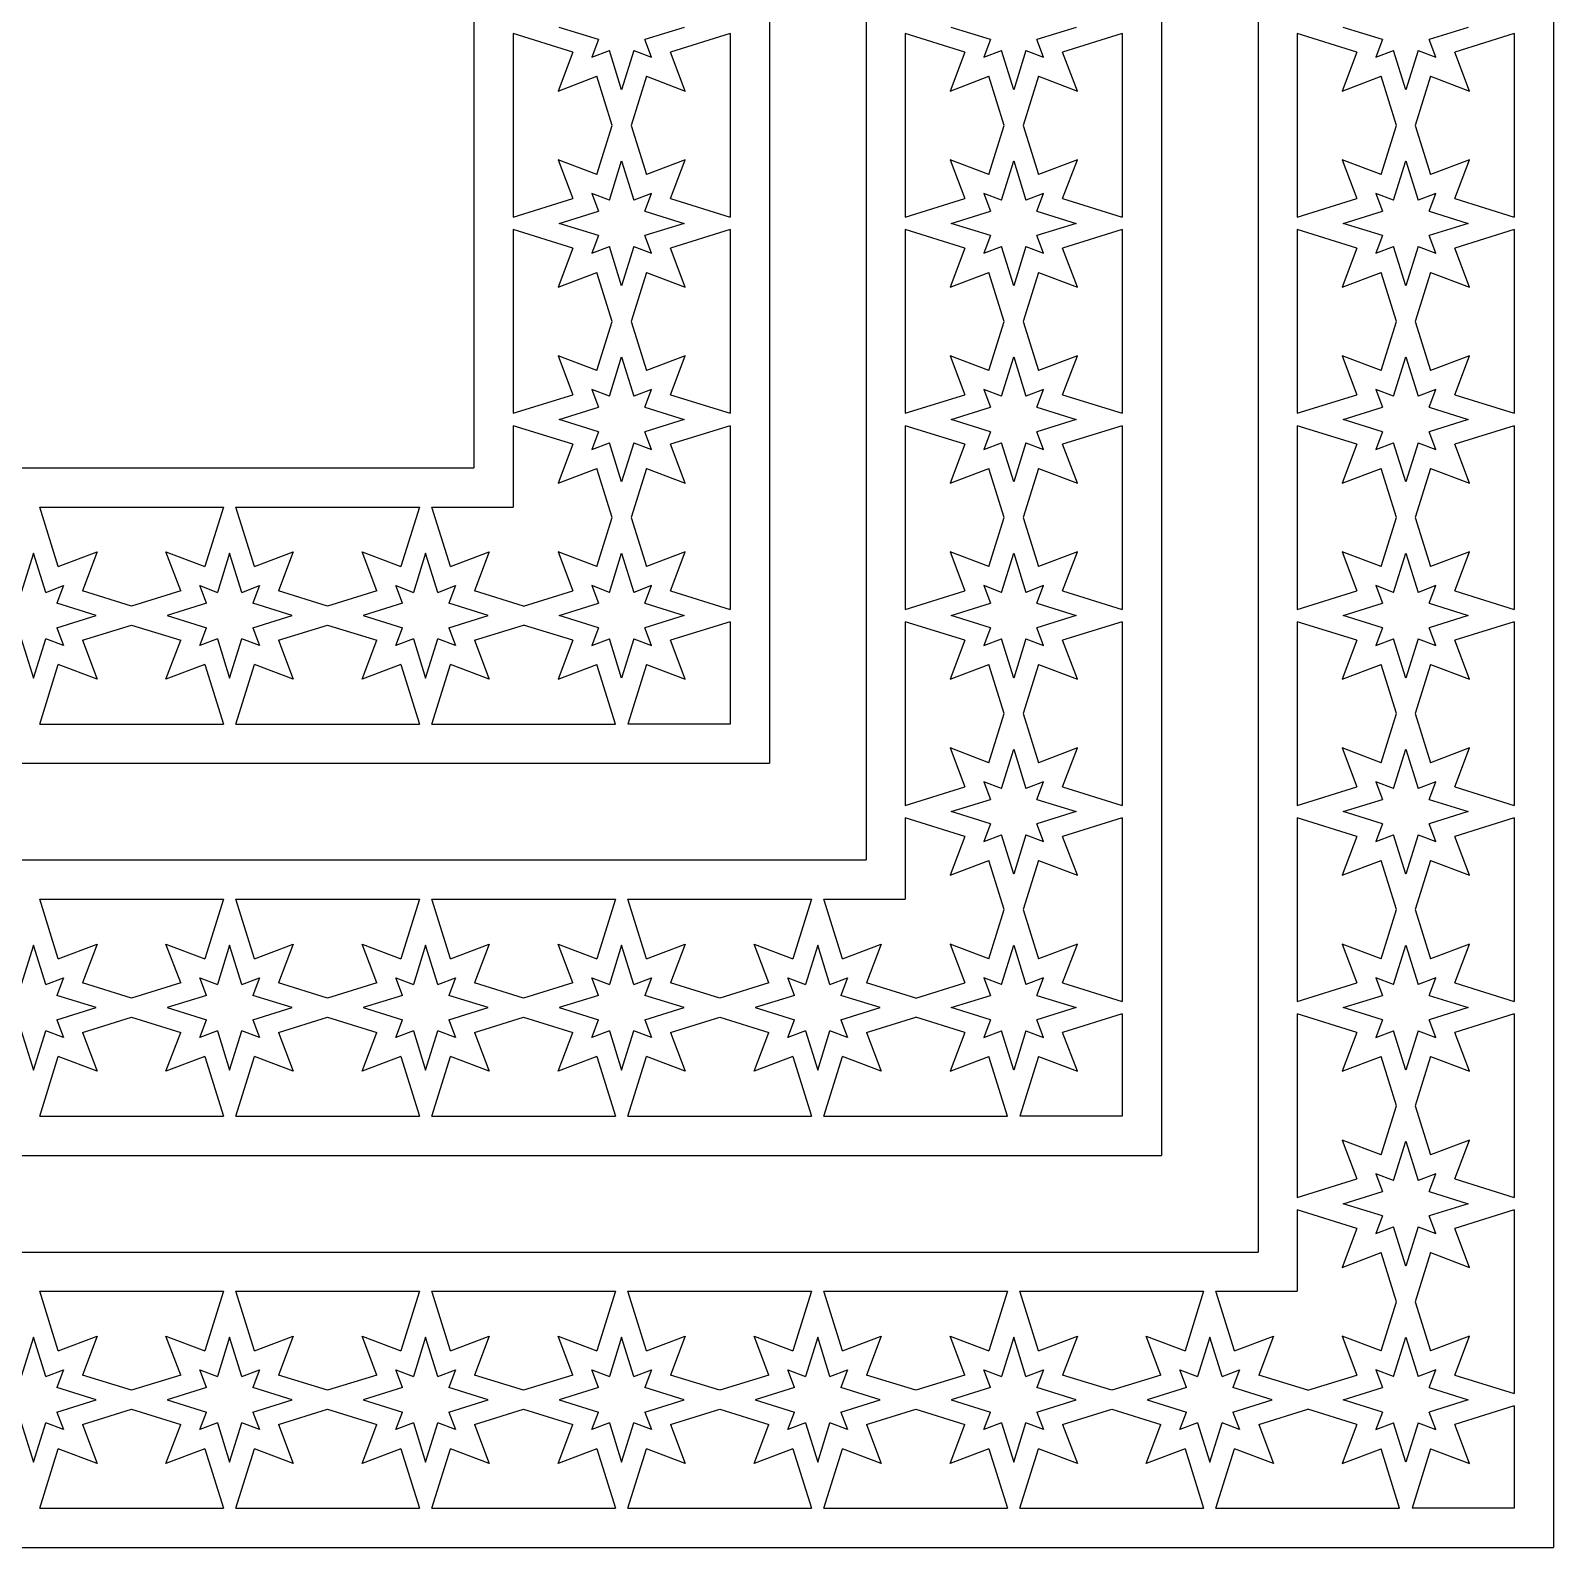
# Model space of a CAD drawing. Extents: x -8 to 147, y 554 to 709.
# Drawn here: x 69.7 to 147.4, y 554 to 631.3 of the extents above; entities that cross this region are included whole.
import ezdxf

# ---------------------------------------------------------------- set-up
doc = ezdxf.new("R2010")
doc.units = 0
doc.layers.get('0').update_dxf_attribs({"linetype": 'CONTINUOUS'})

msp = doc.modelspace()

# ---------------------------------------------------------------- linework, layer by layer
for p, q in [((147.403352, 709.025433), (147.403357, 553.953285)), ((132.331205, 693.953285), (132.331209, 569.025432)), ((127.403358, 689.025433), (127.403358, 573.953285)), ((112.331209, 673.953285), (112.331209, 589.025432)), ((107.403357, 669.025433), (107.403357, 593.953285)), ((92.331209, 653.953285), (92.331209, 609.025432)), ((94.331204, 631.173202), (94.331204, 621.805516)), ((97.372618, 630.226204), (94.331204, 631.173202)), ((98.684045, 630.865222), (96.679543, 631.489359)), ((103.055013, 631.489359), (101.050512, 630.865222)), ((105.403352, 631.173202), (102.361938, 630.226204)), ((105.403352, 631.173202), (105.403352, 621.805516)), ((117.372618, 630.226204), (114.331205, 631.173202)), ((114.331205, 631.173202), (114.331206, 621.805516)), ((118.684045, 630.865222), (116.679543, 631.489359)), ((123.055014, 631.489359), (121.050512, 630.865222)), ((125.403353, 631.173202), (122.361939, 630.226204)), ((125.403353, 631.173202), (125.403353, 621.805516)), ((134.331204, 631.173202), (134.331205, 621.805516)), ((137.372618, 630.226204), (134.331204, 631.173202)), ((138.684045, 630.865222), (136.679543, 631.489359)), ((143.055013, 631.489359), (141.050512, 630.865222)), ((145.403352, 631.173202), (142.361938, 630.226204)), ((145.403352, 631.173202), (145.403352, 621.805516)), ((97.372618, 630.226204), (96.621577, 628.243658)), ((98.684045, 630.865222), (98.343076, 629.965157)), ((98.343076, 629.965157), (99.243141, 630.306125)), ((99.867278, 628.301624), (99.243141, 630.306125)), ((100.491415, 630.306125), (99.867278, 628.301624)), ((100.491415, 630.306125), (101.39148, 629.965157)), ((101.39148, 629.965157), (101.050512, 630.865222)), ((103.112979, 628.243658), (102.361938, 630.226204)), ((117.372618, 630.226204), (116.621577, 628.243658)), ((118.684045, 630.865222), (118.343077, 629.965157)), ((118.343077, 629.965157), (119.243141, 630.306125)), ((119.867278, 628.301624), (119.243141, 630.306125)), ((120.491415, 630.306125), (119.867278, 628.301624)), ((120.491415, 630.306125), (121.39148, 629.965157)), ((121.39148, 629.965157), (121.050512, 630.865222)), ((123.112979, 628.243658), (122.361939, 630.226204)), ((137.372618, 630.226204), (136.621577, 628.243658)), ((138.684045, 630.865222), (138.343076, 629.965157)), ((138.343076, 629.965157), (139.243141, 630.306125)), ((139.867278, 628.301624), (139.243141, 630.306125)), ((140.491415, 630.306125), (139.867278, 628.301624)), ((140.491415, 630.306125), (141.39148, 629.965157)), ((141.39148, 629.965157), (141.050512, 630.865222)), ((143.112979, 628.243658), (142.361938, 630.226204)), ((96.621577, 628.243658), (98.604123, 628.994699)), ((99.384205, 626.489359), (98.604123, 628.994699)), ((101.130433, 628.994699), (100.350351, 626.489359)), ((101.130433, 628.994699), (103.112979, 628.243658)), ((116.621577, 628.243658), (118.604123, 628.994699)), ((119.384205, 626.489359), (118.604123, 628.994699)), ((121.130433, 628.994699), (120.350352, 626.489359)), ((121.130433, 628.994699), (123.112979, 628.243658)), ((136.621577, 628.243658), (138.604123, 628.994699)), ((139.384205, 626.489359), (138.604123, 628.994699)), ((141.130433, 628.994699), (140.350351, 626.489359)), ((141.130433, 628.994699), (143.112979, 628.243658)), ((98.604123, 623.984019), (99.384205, 626.489359)), ((100.350351, 626.489359), (101.130433, 623.984019)), ((118.604123, 623.984019), (119.384205, 626.489359)), ((120.350352, 626.489359), (121.130433, 623.984019)), ((138.604123, 623.984019), (139.384205, 626.489359)), ((140.350351, 626.489359), (141.130433, 623.984019)), ((98.604123, 623.984019), (96.621577, 624.73506)), ((96.621577, 624.73506), (97.372618, 622.752514)), ((99.243141, 622.672592), (99.867278, 624.677094)), ((99.867278, 624.677094), (100.491415, 622.672592)), ((103.112979, 624.73506), (101.130433, 623.984019)), ((102.361938, 622.752514), (103.112979, 624.73506)), ((118.604123, 623.984019), (116.621577, 624.73506)), ((116.621577, 624.73506), (117.372618, 622.752514)), ((119.243141, 622.672592), (119.867278, 624.677094)), ((119.867278, 624.677094), (120.491415, 622.672592)), ((123.112979, 624.73506), (121.130433, 623.984019)), ((122.361939, 622.752514), (123.112979, 624.73506)), ((136.621577, 624.73506), (137.372618, 622.752514)), ((138.604123, 623.984019), (136.621577, 624.73506)), ((139.243141, 622.672592), (139.867278, 624.677094)), ((139.867278, 624.677094), (140.491415, 622.672592)), ((143.112979, 624.73506), (141.130433, 623.984019)), ((142.361938, 622.752514), (143.112979, 624.73506)), ((94.331205, 621.805516), (97.372618, 622.752514)), ((98.343076, 623.013561), (98.684045, 622.113496)), ((99.243141, 622.672592), (98.343076, 623.013561)), ((101.39148, 623.013561), (100.491415, 622.672592)), ((101.050512, 622.113496), (101.39148, 623.013561)), ((102.361938, 622.752514), (105.403352, 621.805516)), ((114.331206, 621.805516), (117.372618, 622.752514)), ((119.243141, 622.672592), (118.343077, 623.013561)), ((118.343077, 623.013561), (118.684045, 622.113496)), ((121.39148, 623.013561), (120.491415, 622.672592)), ((121.050512, 622.113496), (121.39148, 623.013561)), ((122.361939, 622.752514), (125.403353, 621.805516)), ((134.331205, 621.805516), (137.372618, 622.752514)), ((139.243141, 622.672592), (138.343076, 623.013561)), ((138.343076, 623.013561), (138.684045, 622.113496)), ((141.39148, 623.013561), (140.491415, 622.672592)), ((141.050512, 622.113496), (141.39148, 623.013561)), ((142.361938, 622.752514), (145.403352, 621.805516)), ((96.679543, 621.489359), (98.684045, 622.113496)), ((101.050512, 622.113496), (103.055013, 621.489359)), ((116.679543, 621.489359), (118.684045, 622.113496)), ((121.050512, 622.113496), (123.055014, 621.489359)), ((136.679543, 621.489359), (138.684045, 622.113496)), ((141.050512, 622.113496), (143.055013, 621.489359)), ((94.331205, 621.173202), (94.331205, 611.805516)), ((97.372618, 620.226204), (94.331205, 621.173202)), ((98.684045, 620.865222), (96.679543, 621.489359)), ((98.684045, 620.865222), (98.343076, 619.965157)), ((103.055013, 621.489359), (101.050512, 620.865222)), ((101.39148, 619.965157), (101.050512, 620.865222)), ((105.403353, 621.173202), (102.361938, 620.226204)), ((105.403353, 621.173202), (105.403353, 611.805516)), ((114.331204, 621.173202), (114.331205, 611.805516)), ((117.372618, 620.226204), (114.331204, 621.173202)), ((118.684045, 620.865222), (116.679543, 621.489359)), ((118.684045, 620.865222), (118.343077, 619.965157)), ((123.055014, 621.489359), (121.050512, 620.865222)), ((121.39148, 619.965157), (121.050512, 620.865222)), ((125.403352, 621.173202), (122.361939, 620.226204)), ((125.403352, 621.173202), (125.403352, 611.805516)), ((137.372618, 620.226204), (134.331205, 621.173202)), ((134.331205, 621.173202), (134.331205, 611.805516)), ((138.684045, 620.865222), (136.679543, 621.489359)), ((138.684045, 620.865222), (138.343076, 619.965157)), ((143.055013, 621.489359), (141.050512, 620.865222)), ((141.39148, 619.965157), (141.050512, 620.865222)), ((145.403353, 621.173202), (142.361938, 620.226204)), ((145.403353, 621.173202), (145.403353, 611.805516)), ((97.372618, 620.226204), (96.621577, 618.243658)), ((98.343076, 619.965157), (99.243141, 620.306125)), ((99.867278, 618.301624), (99.243141, 620.306125)), ((100.491415, 620.306125), (99.867278, 618.301624)), ((100.491415, 620.306125), (101.39148, 619.965157)), ((103.112979, 618.243658), (102.361938, 620.226204)), ((117.372618, 620.226204), (116.621577, 618.243658)), ((118.343077, 619.965157), (119.243141, 620.306125)), ((119.867278, 618.301624), (119.243141, 620.306125)), ((120.491415, 620.306125), (119.867278, 618.301624)), ((120.491415, 620.306125), (121.39148, 619.965157)), ((123.112979, 618.243658), (122.361939, 620.226204)), ((137.372618, 620.226204), (136.621577, 618.243658)), ((138.343076, 619.965157), (139.243141, 620.306125)), ((139.867278, 618.301624), (139.243141, 620.306125)), ((140.491415, 620.306125), (139.867278, 618.301624)), ((140.491415, 620.306125), (141.39148, 619.965157)), ((143.112979, 618.243658), (142.361938, 620.226204)), ((96.621577, 618.243658), (98.604123, 618.994699)), ((99.384205, 616.489359), (98.604123, 618.994699)), ((101.130433, 618.994699), (100.350351, 616.489359)), ((101.130433, 618.994699), (103.112979, 618.243658)), ((116.621577, 618.243658), (118.604123, 618.994699)), ((119.384205, 616.489359), (118.604123, 618.994699)), ((121.130433, 618.994699), (120.350352, 616.489359)), ((121.130433, 618.994699), (123.112979, 618.243658)), ((136.621577, 618.243658), (138.604123, 618.994699)), ((139.384205, 616.489359), (138.604123, 618.994699)), ((141.130433, 618.994699), (140.350351, 616.489359)), ((141.130433, 618.994699), (143.112979, 618.243658)), ((98.604123, 613.984019), (99.384205, 616.489359)), ((100.350351, 616.489359), (101.130433, 613.984019)), ((118.604123, 613.984019), (119.384205, 616.489359)), ((120.350352, 616.489359), (121.130433, 613.984019)), ((138.604123, 613.984019), (139.384205, 616.489359)), ((140.350351, 616.489359), (141.130433, 613.984019)), ((98.604123, 613.984019), (96.621577, 614.73506)), ((96.621577, 614.73506), (97.372618, 612.752514)), ((99.243141, 612.672592), (99.867278, 614.677094)), ((99.867278, 614.677094), (100.491415, 612.672592)), ((103.112979, 614.73506), (101.130433, 613.984019)), ((102.361938, 612.752514), (103.112979, 614.73506)), ((116.621577, 614.73506), (117.372618, 612.752514)), ((118.604123, 613.984019), (116.621577, 614.73506)), ((119.243141, 612.672592), (119.867278, 614.677094)), ((119.867278, 614.677094), (120.491415, 612.672592)), ((123.112979, 614.73506), (121.130433, 613.984019)), ((122.361939, 612.752514), (123.112979, 614.73506)), ((136.621577, 614.73506), (137.372618, 612.752514)), ((138.604123, 613.984019), (136.621577, 614.73506)), ((139.243141, 612.672592), (139.867278, 614.677094)), ((139.867278, 614.677094), (140.491415, 612.672592)), ((143.112979, 614.73506), (141.130433, 613.984019)), ((142.361938, 612.752514), (143.112979, 614.73506)), ((98.343076, 613.013561), (98.684045, 612.113496)), ((99.243141, 612.672592), (98.343076, 613.013561)), ((101.39148, 613.013561), (100.491415, 612.672592)), ((101.050512, 612.113496), (101.39148, 613.013561)), ((118.343077, 613.013561), (118.684045, 612.113496)), ((119.243141, 612.672592), (118.343077, 613.013561)), ((121.39148, 613.013561), (120.491415, 612.672592)), ((121.050512, 612.113496), (121.39148, 613.013561)), ((139.243141, 612.672592), (138.343076, 613.013561)), ((138.343076, 613.013561), (138.684045, 612.113496)), ((141.39148, 613.013561), (140.491415, 612.672592)), ((141.050512, 612.113496), (141.39148, 613.013561)), ((94.331204, 611.805516), (97.372618, 612.752514)), ((102.361938, 612.752514), (105.403353, 611.805516)), ((114.331205, 611.805516), (117.372618, 612.752514)), ((122.361939, 612.752514), (125.403352, 611.805516)), ((134.331205, 611.805516), (137.372618, 612.752514)), ((142.361938, 612.752514), (145.403353, 611.805516)), ((96.679543, 611.489359), (98.684045, 612.113496)), ((98.684045, 610.865222), (96.679543, 611.489359)), ((101.050512, 612.113496), (103.055013, 611.489359)), ((103.055013, 611.489359), (101.050512, 610.865222)), ((116.679543, 611.489359), (118.684045, 612.113496)), ((118.684045, 610.865222), (116.679543, 611.489359)), ((121.050512, 612.113496), (123.055014, 611.489359)), ((123.055014, 611.489359), (121.050512, 610.865222)), ((136.679543, 611.489359), (138.684045, 612.113496)), ((138.684045, 610.865222), (136.679543, 611.489359)), ((141.050512, 612.113496), (143.055013, 611.489359)), ((143.055013, 611.489359), (141.050512, 610.865222)), ((97.372618, 610.226204), (94.331204, 611.173202)), ((94.331205, 611.173201), (94.331205, 607.025432)), ((98.684045, 610.865222), (98.343076, 609.965157)), ((101.39148, 609.965157), (101.050512, 610.865222)), ((105.403353, 611.173202), (102.361938, 610.226204)), ((105.403353, 611.173202), (105.403353, 601.805516)), ((114.331205, 611.173202), (114.331205, 601.805516)), ((117.372618, 610.226204), (114.331205, 611.173202)), ((118.684045, 610.865222), (118.343077, 609.965157)), ((121.39148, 609.965157), (121.050512, 610.865222)), ((125.403352, 611.173202), (122.361939, 610.226204)), ((125.403352, 611.173202), (125.403353, 601.805516)), ((137.372618, 610.226204), (134.331205, 611.173201)), ((134.331205, 611.173201), (134.331205, 601.805517)), ((138.684045, 610.865222), (138.343076, 609.965157)), ((141.39148, 609.965157), (141.050512, 610.865222)), ((145.403353, 611.173202), (142.361938, 610.226204)), ((145.403353, 611.173202), (145.403353, 601.805516)), ((97.372618, 610.226204), (96.621577, 608.243658)), ((98.343076, 609.965157), (99.243141, 610.306125)), ((99.867278, 608.301624), (99.243141, 610.306125)), ((100.491415, 610.306125), (99.867278, 608.301624)), ((100.491415, 610.306125), (101.39148, 609.965157)), ((103.112979, 608.243658), (102.361938, 610.226204)), ((117.372618, 610.226204), (116.621577, 608.243658)), ((118.343077, 609.965157), (119.243141, 610.306125)), ((119.867278, 608.301624), (119.243141, 610.306125)), ((120.491415, 610.306125), (119.867278, 608.301624)), ((120.491415, 610.306125), (121.39148, 609.965157)), ((123.112979, 608.243658), (122.361939, 610.226204)), ((137.372618, 610.226204), (136.621577, 608.243658)), ((138.343076, 609.965157), (139.243141, 610.306125)), ((139.867278, 608.301624), (139.243141, 610.306125)), ((140.491415, 610.306125), (139.867278, 608.301624)), ((140.491415, 610.306125), (141.39148, 609.965157)), ((143.112979, 608.243658), (142.361938, 610.226204)), ((47.403347, 609.025432), (92.331209, 609.025432)), ((96.621577, 608.243658), (98.604123, 608.994699)), ((99.384205, 606.489359), (98.604123, 608.994699)), ((101.130433, 608.994699), (100.350351, 606.489359)), ((101.130433, 608.994699), (103.112979, 608.243658)), ((116.621577, 608.243658), (118.604123, 608.994699)), ((119.384205, 606.489359), (118.604123, 608.994699)), ((121.130433, 608.994699), (120.350352, 606.489359)), ((121.130433, 608.994699), (123.112979, 608.243658)), ((136.621577, 608.243658), (138.604123, 608.994699)), ((139.384205, 606.489359), (138.604123, 608.994699)), ((141.130433, 608.994699), (140.350351, 606.489359)), ((141.130433, 608.994699), (143.112979, 608.243658)), ((71.130433, 603.984019), (70.183435, 607.025433)), ((70.183435, 607.025433), (79.551121, 607.025432)), ((79.551121, 607.025432), (78.604123, 603.984019)), ((81.130433, 603.984019), (80.183435, 607.025432)), ((80.183435, 607.025432), (89.551121, 607.025432)), ((89.551121, 607.025432), (88.604123, 603.984019)), ((91.130433, 603.984019), (90.183436, 607.025432)), ((90.183436, 607.025432), (94.331205, 607.025432)), ((98.604123, 603.984019), (99.384205, 606.489359)), ((100.350351, 606.489359), (101.130433, 603.984019)), ((118.604123, 603.984019), (119.384205, 606.489359)), ((120.350352, 606.489359), (121.130433, 603.984019)), ((138.604123, 603.984019), (139.384205, 606.489359)), ((140.350351, 606.489359), (141.130433, 603.984019)), ((69.867278, 604.677094), (69.243141, 602.672592)), ((70.491415, 602.672592), (69.867278, 604.677094)), ((71.130433, 603.984019), (73.112979, 604.73506)), ((73.112979, 604.73506), (72.361938, 602.752514)), ((76.621577, 604.73506), (78.604123, 603.984019)), ((77.372618, 602.752514), (76.621577, 604.73506)), ((79.867278, 604.677094), (79.243141, 602.672592)), ((80.491415, 602.672592), (79.867278, 604.677094)), ((81.130433, 603.984019), (83.112979, 604.73506)), ((83.112979, 604.73506), (82.361938, 602.752514)), ((87.372618, 602.752514), (86.621577, 604.73506)), ((86.621577, 604.73506), (88.604123, 603.984019)), ((89.867278, 604.677094), (89.243141, 602.672592)), ((90.491415, 602.672592), (89.867278, 604.677094)), ((91.130433, 603.984019), (93.112979, 604.73506)), ((93.112979, 604.73506), (92.361938, 602.752514)), ((98.604123, 603.984019), (96.621577, 604.73506)), ((96.621577, 604.73506), (97.372618, 602.752514)), ((99.243141, 602.672592), (99.867278, 604.677094)), ((99.867278, 604.677094), (100.491415, 602.672592)), ((103.112979, 604.73506), (101.130433, 603.984019)), ((102.361938, 602.752514), (103.112979, 604.73506)), ((116.621577, 604.73506), (117.372618, 602.752514)), ((118.604123, 603.984019), (116.621577, 604.73506)), ((119.243141, 602.672592), (119.867278, 604.677094)), ((119.867278, 604.677094), (120.491415, 602.672592)), ((123.112979, 604.73506), (121.130433, 603.984019)), ((122.361939, 602.752514), (123.112979, 604.73506)), ((136.621577, 604.73506), (137.372618, 602.752514)), ((138.604123, 603.984019), (136.621577, 604.73506)), ((139.243141, 602.672592), (139.867278, 604.677094)), ((139.867278, 604.677094), (140.491415, 602.672592)), ((143.112979, 604.73506), (141.130433, 603.984019)), ((142.361938, 602.752514), (143.112979, 604.73506)), ((70.491415, 602.672592), (71.39148, 603.013561)), ((71.39148, 603.013561), (71.050512, 602.113496)), ((78.684045, 602.113496), (78.343076, 603.013561)), ((78.343076, 603.013561), (79.243141, 602.672592)), ((80.491415, 602.672592), (81.39148, 603.013561)), ((81.39148, 603.013561), (81.050512, 602.113496)), ((88.684045, 602.113496), (88.343076, 603.013561)), ((88.343076, 603.013561), (89.243141, 602.672592)), ((90.491415, 602.672592), (91.39148, 603.013561)), ((91.39148, 603.013561), (91.050512, 602.113496)), ((98.343076, 603.013561), (98.684045, 602.113496)), ((99.243141, 602.672592), (98.343076, 603.013561)), ((101.39148, 603.013561), (100.491415, 602.672592)), ((101.050512, 602.113496), (101.39148, 603.013561)), ((119.243141, 602.672592), (118.343077, 603.013561)), ((118.343077, 603.013561), (118.684045, 602.113496)), ((121.39148, 603.013561), (120.491415, 602.672592)), ((121.050512, 602.113496), (121.39148, 603.013561)), ((138.343076, 603.013561), (138.684045, 602.113496)), ((139.243141, 602.672592), (138.343076, 603.013561)), ((141.39148, 603.013561), (140.491415, 602.672592)), ((141.050512, 602.113496), (141.39148, 603.013561)), ((74.867278, 601.972432), (72.361938, 602.752514)), ((77.372618, 602.752514), (74.867278, 601.972432)), ((84.867278, 601.972432), (82.361938, 602.752514)), ((87.372618, 602.752514), (84.867278, 601.972432)), ((94.867278, 601.972432), (92.361938, 602.752514)), ((94.867278, 601.972432), (97.372618, 602.752514)), ((102.361938, 602.752514), (105.403353, 601.805516)), ((114.331205, 601.805516), (117.372618, 602.752514)), ((122.361939, 602.752514), (125.403353, 601.805516)), ((134.331205, 601.805517), (137.372618, 602.752514)), ((142.361938, 602.752514), (145.403353, 601.805516)), ((73.055013, 601.489359), (71.050512, 602.113496)), ((71.050512, 600.865222), (73.055013, 601.489359)), ((78.684045, 602.113496), (76.679543, 601.489359)), ((76.679543, 601.489359), (78.684045, 600.865222)), ((83.055013, 601.489359), (81.050512, 602.113496)), ((81.050512, 600.865222), (83.055013, 601.489359)), ((88.684045, 602.113496), (86.679543, 601.489359)), ((86.679543, 601.489359), (88.684045, 600.865222)), ((93.055013, 601.489359), (91.050512, 602.113496)), ((91.050512, 600.865222), (93.055013, 601.489359)), ((96.679543, 601.489359), (98.684045, 602.113496)), ((98.684045, 600.865222), (96.679543, 601.489359)), ((101.050512, 602.113496), (103.055013, 601.489359)), ((103.055013, 601.489359), (101.050512, 600.865222)), ((116.679543, 601.489359), (118.684045, 602.113496)), ((118.684045, 600.865222), (116.679543, 601.489359)), ((121.050512, 602.113496), (123.055014, 601.489359)), ((123.055014, 601.489359), (121.050512, 600.865222)), ((136.679543, 601.489359), (138.684045, 602.113496)), ((138.684045, 600.865222), (136.679543, 601.489359)), ((141.050512, 602.113496), (143.055013, 601.489359)), ((143.055013, 601.489359), (141.050512, 600.865222)), ((71.050512, 600.865222), (71.39148, 599.965157)), ((72.361938, 600.226204), (74.867278, 601.006286)), ((74.867278, 601.006286), (77.372618, 600.226204)), ((78.343076, 599.965157), (78.684045, 600.865222)), ((81.050512, 600.865222), (81.39148, 599.965157)), ((82.361938, 600.226204), (84.867278, 601.006286)), ((84.867278, 601.006286), (87.372618, 600.226204)), ((88.343076, 599.965157), (88.684045, 600.865222)), ((91.050512, 600.865222), (91.39148, 599.965157)), ((92.361938, 600.226204), (94.867278, 601.006286)), ((97.372618, 600.226204), (94.867278, 601.006286)), ((98.684045, 600.865222), (98.343076, 599.965157)), ((101.39148, 599.965157), (101.050512, 600.865222)), ((105.403353, 601.173202), (102.361938, 600.226204)), ((105.403353, 601.173202), (105.403353, 595.953285)), ((114.331205, 601.173202), (114.331205, 591.805516)), ((117.372618, 600.226204), (114.331205, 601.173202)), ((118.684045, 600.865222), (118.343077, 599.965157)), ((121.39148, 599.965157), (121.050512, 600.865222)), ((125.403353, 601.173202), (122.361939, 600.226204)), ((125.403353, 601.173202), (125.403353, 591.805516)), ((134.331204, 601.173202), (134.331204, 591.805516)), ((137.372618, 600.226204), (134.331204, 601.173202)), ((138.684045, 600.865222), (138.343076, 599.965157)), ((141.39148, 599.965157), (141.050512, 600.865222)), ((145.403352, 601.173202), (142.361938, 600.226204)), ((145.403352, 601.173202), (145.403352, 591.805516)), ((69.243141, 600.306125), (69.867278, 598.301624)), ((69.867278, 598.301624), (70.491415, 600.306125)), ((71.39148, 599.965157), (70.491415, 600.306125)), ((72.361938, 600.226204), (73.112979, 598.243658)), ((76.621577, 598.243658), (77.372618, 600.226204)), ((79.243141, 600.306125), (78.343076, 599.965157)), ((79.243141, 600.306125), (79.867278, 598.301624)), ((79.867278, 598.301624), (80.491415, 600.306125)), ((81.39148, 599.965157), (80.491415, 600.306125)), ((82.361938, 600.226204), (83.112979, 598.243658)), ((86.621577, 598.243658), (87.372618, 600.226204)), ((89.243141, 600.306125), (88.343076, 599.965157)), ((89.243141, 600.306125), (89.867278, 598.301624)), ((89.867278, 598.301624), (90.491415, 600.306125)), ((91.39148, 599.965157), (90.491415, 600.306125)), ((92.361938, 600.226204), (93.112979, 598.243658)), ((97.372618, 600.226204), (96.621577, 598.243658)), ((98.343076, 599.965157), (99.243141, 600.306125)), ((99.867278, 598.301624), (99.243141, 600.306125)), ((100.491415, 600.306125), (99.867278, 598.301624)), ((100.491415, 600.306125), (101.39148, 599.965157)), ((103.112979, 598.243658), (102.361938, 600.226204)), ((117.372618, 600.226204), (116.621577, 598.243658)), ((118.343077, 599.965157), (119.243141, 600.306125)), ((119.867278, 598.301624), (119.243141, 600.306125)), ((120.491415, 600.306125), (119.867278, 598.301624)), ((120.491415, 600.306125), (121.39148, 599.965157)), ((123.112979, 598.243658), (122.361939, 600.226204)), ((137.372618, 600.226204), (136.621577, 598.243658)), ((138.343076, 599.965157), (139.243141, 600.306125)), ((139.867278, 598.301624), (139.243141, 600.306125)), ((140.491415, 600.306125), (139.867278, 598.301624)), ((140.491415, 600.306125), (141.39148, 599.965157)), ((143.112979, 598.243658), (142.361938, 600.226204)), ((70.183435, 595.953285), (71.130433, 598.994699)), ((73.112979, 598.243658), (71.130433, 598.994699)), ((78.604123, 598.994699), (76.621577, 598.243658)), ((78.604123, 598.994699), (79.551121, 595.953285)), ((80.183435, 595.953284), (81.130433, 598.994699)), ((83.112979, 598.243658), (81.130433, 598.994699)), ((88.604123, 598.994699), (86.621577, 598.243658)), ((88.604123, 598.994699), (89.551121, 595.953284)), ((90.183435, 595.953284), (91.130433, 598.994699)), ((93.112979, 598.243658), (91.130433, 598.994699)), ((96.621577, 598.243658), (98.604123, 598.994699)), ((99.551121, 595.953285), (98.604123, 598.994699)), ((101.130433, 598.994699), (100.183435, 595.953285)), ((101.130433, 598.994699), (103.112979, 598.243658)), ((116.621577, 598.243658), (118.604123, 598.994699)), ((119.384205, 596.489359), (118.604123, 598.994699)), ((121.130433, 598.994699), (120.350352, 596.489359)), ((121.130433, 598.994699), (123.112979, 598.243658)), ((136.621577, 598.243658), (138.604123, 598.994699)), ((139.384205, 596.489359), (138.604123, 598.994699)), ((141.130433, 598.994699), (140.350351, 596.489359)), ((141.130433, 598.994699), (143.112979, 598.243658)), ((70.183435, 595.953285), (79.551121, 595.953285)), ((80.183435, 595.953284), (89.551121, 595.953284)), ((90.183435, 595.953284), (99.551121, 595.953284)), ((105.403353, 595.953285), (100.183435, 595.953285)), ((118.604123, 593.984019), (119.384205, 596.489359)), ((120.350352, 596.489359), (121.130433, 593.984019)), ((138.604123, 593.984019), (139.384205, 596.489359)), ((140.350351, 596.489359), (141.130433, 593.984019)), ((118.604123, 593.984019), (116.621577, 594.73506)), ((116.621577, 594.73506), (117.372618, 592.752514)), ((119.243141, 592.672592), (119.867278, 594.677094)), ((119.867278, 594.677094), (120.491415, 592.672592)), ((123.112979, 594.73506), (121.130433, 593.984019)), ((122.361939, 592.752514), (123.112979, 594.73506)), ((138.604123, 593.984019), (136.621577, 594.73506)), ((136.621577, 594.73506), (137.372618, 592.752514)), ((139.243141, 592.672592), (139.867278, 594.677094)), ((139.867278, 594.677094), (140.491415, 592.672592)), ((143.112979, 594.73506), (141.130433, 593.984019)), ((142.361938, 592.752514), (143.112979, 594.73506)), ((32.331199, 593.953285), (107.403357, 593.953285)), ((118.343077, 593.013561), (118.684045, 592.113496)), ((119.243141, 592.672592), (118.343077, 593.013561)), ((121.39148, 593.013561), (120.491415, 592.672592)), ((121.050512, 592.113496), (121.39148, 593.013561)), ((139.243141, 592.672592), (138.343076, 593.013561)), ((138.343076, 593.013561), (138.684045, 592.113496)), ((141.39148, 593.013561), (140.491415, 592.672592)), ((141.050512, 592.113496), (141.39148, 593.013561)), ((114.331205, 591.805516), (117.372618, 592.752514)), ((116.679543, 591.489359), (118.684045, 592.113496)), ((121.050512, 592.113496), (123.055014, 591.489359)), ((122.361939, 592.752514), (125.403353, 591.805516)), ((134.331204, 591.805516), (137.372618, 592.752514)), ((136.679543, 591.489359), (138.684045, 592.113496)), ((141.050512, 592.113496), (143.055013, 591.489359)), ((142.361938, 592.752514), (145.403352, 591.805516)), ((118.684045, 590.865222), (116.679543, 591.489359)), ((123.055014, 591.489359), (121.050512, 590.865222)), ((138.684045, 590.865222), (136.679543, 591.489359)), ((143.055013, 591.489359), (141.050512, 590.865222)), ((117.372618, 590.226204), (114.331205, 591.173202)), ((114.331205, 591.173201), (114.331205, 587.025432)), ((118.684045, 590.865222), (118.343077, 589.965157)), ((121.39148, 589.965157), (121.050512, 590.865222)), ((125.403353, 591.173202), (122.361939, 590.226204)), ((125.403353, 591.173202), (125.403353, 581.805516)), ((134.331204, 591.173202), (134.331205, 581.805516)), ((137.372618, 590.226204), (134.331204, 591.173202)), ((138.684045, 590.865222), (138.343076, 589.965157)), ((141.39148, 589.965157), (141.050512, 590.865222)), ((145.403352, 591.173202), (142.361938, 590.226204)), ((145.403352, 591.173202), (145.403352, 581.805516)), ((117.372618, 590.226204), (116.621577, 588.243658)), ((118.343077, 589.965157), (119.243141, 590.306125)), ((119.867278, 588.301624), (119.243141, 590.306125)), ((120.491415, 590.306125), (119.867278, 588.301624)), ((120.491415, 590.306125), (121.39148, 589.965157)), ((123.112979, 588.243658), (122.361939, 590.226204)), ((137.372618, 590.226204), (136.621577, 588.243658)), ((138.343076, 589.965157), (139.243141, 590.306125)), ((139.867278, 588.301624), (139.243141, 590.306125)), ((140.491415, 590.306125), (139.867278, 588.301624)), ((140.491415, 590.306125), (141.39148, 589.965157)), ((143.112979, 588.243658), (142.361938, 590.226204)), ((27.403347, 589.025432), (112.331209, 589.025432)), ((116.621577, 588.243658), (118.604123, 588.994699)), ((119.384205, 586.489359), (118.604123, 588.994699)), ((121.130433, 588.994699), (120.350352, 586.489359)), ((121.130433, 588.994699), (123.112979, 588.243658)), ((136.621577, 588.243658), (138.604123, 588.994699)), ((139.384205, 586.489359), (138.604123, 588.994699)), ((141.130433, 588.994699), (140.350351, 586.489359)), ((141.130433, 588.994699), (143.112979, 588.243658)), ((71.130433, 583.984019), (70.183436, 587.025432)), ((70.183436, 587.025432), (79.551121, 587.025432)), ((79.551121, 587.025432), (78.604123, 583.984019)), ((80.183435, 587.025433), (89.551121, 587.025433)), ((81.130433, 583.984019), (80.183435, 587.025433)), ((89.551121, 587.025433), (88.604123, 583.984019)), ((90.183436, 587.025433), (99.551121, 587.025432)), ((91.130433, 583.984019), (90.183436, 587.025433)), ((99.551121, 587.025432), (98.604123, 583.984019)), ((100.183436, 587.025432), (109.551121, 587.025432)), ((101.130433, 583.984019), (100.183436, 587.025432)), ((109.551121, 587.025432), (108.604123, 583.984019)), ((110.183436, 587.025432), (114.331205, 587.025432)), ((111.130433, 583.984019), (110.183436, 587.025432)), ((118.604123, 583.984019), (119.384205, 586.489359)), ((120.350352, 586.489359), (121.130433, 583.984019)), ((138.604123, 583.984019), (139.384205, 586.489359)), ((140.350351, 586.489359), (141.130433, 583.984019)), ((69.867278, 584.677094), (69.243141, 582.672592)), ((70.491415, 582.672592), (69.867278, 584.677094)), ((71.130433, 583.984019), (73.112979, 584.73506)), ((73.112979, 584.73506), (72.361939, 582.752514)), ((76.621577, 584.73506), (78.604123, 583.984019)), ((77.372618, 582.752514), (76.621577, 584.73506)), ((79.867278, 584.677094), (79.243141, 582.672592)), ((80.491415, 582.672592), (79.867278, 584.677094)), ((81.130433, 583.984019), (83.112979, 584.73506)), ((83.112979, 584.73506), (82.361939, 582.752514)), ((87.372618, 582.752514), (86.621577, 584.73506)), ((86.621577, 584.73506), (88.604123, 583.984019)), ((89.867278, 584.677094), (89.243141, 582.672592)), ((90.491415, 582.672592), (89.867278, 584.677094)), ((91.130433, 583.984019), (93.112979, 584.73506)), ((93.112979, 584.73506), (92.361939, 582.752514)), ((96.621577, 584.73506), (98.604123, 583.984019)), ((97.372618, 582.752514), (96.621577, 584.73506)), ((99.867278, 584.677094), (99.243141, 582.672592)), ((100.491415, 582.672592), (99.867278, 584.677094)), ((101.130433, 583.984019), (103.112979, 584.73506)), ((103.112979, 584.73506), (102.361939, 582.752514)), ((106.621577, 584.73506), (108.604123, 583.984019)), ((107.372618, 582.752514), (106.621577, 584.73506)), ((109.867278, 584.677094), (109.243141, 582.672592)), ((110.491415, 582.672592), (109.867278, 584.677094)), ((111.130433, 583.984019), (113.112979, 584.73506)), ((113.112979, 584.73506), (112.361939, 582.752514)), ((116.621577, 584.73506), (117.372618, 582.752514)), ((118.604123, 583.984019), (116.621577, 584.73506)), ((119.243141, 582.672592), (119.867278, 584.677094)), ((119.867278, 584.677094), (120.491415, 582.672592)), ((123.112979, 584.73506), (121.130433, 583.984019)), ((122.361939, 582.752514), (123.112979, 584.73506)), ((138.604123, 583.984019), (136.621577, 584.73506)), ((136.621577, 584.73506), (137.372618, 582.752514)), ((139.243141, 582.672592), (139.867278, 584.677094)), ((139.867278, 584.677094), (140.491415, 582.672592)), ((143.112979, 584.73506), (141.130433, 583.984019)), ((142.361938, 582.752514), (143.112979, 584.73506)), ((70.491415, 582.672592), (71.39148, 583.013561)), ((71.39148, 583.013561), (71.050512, 582.113496)), ((74.867278, 581.972432), (72.361939, 582.752514)), ((77.372618, 582.752514), (74.867278, 581.972432)), ((78.343077, 583.013561), (79.243141, 582.672592)), ((78.684045, 582.113496), (78.343077, 583.013561)), ((80.491415, 582.672592), (81.39148, 583.013561)), ((81.39148, 583.013561), (81.050512, 582.113496)), ((84.867278, 581.972432), (82.361939, 582.752514)), ((87.372618, 582.752514), (84.867278, 581.972432)), ((88.684045, 582.113496), (88.343077, 583.013561)), ((88.343077, 583.013561), (89.243141, 582.672592)), ((90.491415, 582.672592), (91.39148, 583.013561)), ((91.39148, 583.013561), (91.050512, 582.113496)), ((94.867278, 581.972432), (92.361939, 582.752514)), ((97.372618, 582.752514), (94.867278, 581.972432)), ((98.343077, 583.013561), (99.243141, 582.672592)), ((98.684045, 582.113496), (98.343077, 583.013561)), ((100.491415, 582.672592), (101.39148, 583.013561)), ((101.39148, 583.013561), (101.050512, 582.113496)), ((104.867278, 581.972432), (102.361939, 582.752514)), ((107.372618, 582.752514), (104.867278, 581.972432)), ((108.343077, 583.013561), (109.243141, 582.672592)), ((108.684045, 582.113496), (108.343077, 583.013561)), ((110.491415, 582.672592), (111.39148, 583.013561)), ((111.39148, 583.013561), (111.050512, 582.113496)), ((114.867278, 581.972432), (112.361939, 582.752514)), ((114.867278, 581.972432), (117.372618, 582.752514)), ((119.243141, 582.672592), (118.343077, 583.013561)), ((118.343077, 583.013561), (118.684045, 582.113496)), ((121.39148, 583.013561), (120.491415, 582.672592)), ((121.050512, 582.113496), (121.39148, 583.013561)), ((122.361939, 582.752514), (125.403353, 581.805516)), ((134.331205, 581.805516), (137.372618, 582.752514)), ((138.343076, 583.013561), (138.684045, 582.113496)), ((139.243141, 582.672592), (138.343076, 583.013561)), ((141.39148, 583.013561), (140.491415, 582.672592)), ((141.050512, 582.113496), (141.39148, 583.013561)), ((142.361938, 582.752514), (145.403352, 581.805516)), ((73.055014, 581.489359), (71.050512, 582.113496)), ((78.684045, 582.113496), (76.679543, 581.489359)), ((83.055014, 581.489359), (81.050512, 582.113496)), ((88.684045, 582.113496), (86.679543, 581.489359)), ((93.055014, 581.489359), (91.050512, 582.113496)), ((98.684045, 582.113496), (96.679543, 581.489359)), ((103.055014, 581.489359), (101.050512, 582.113496)), ((108.684045, 582.113496), (106.679543, 581.489359)), ((113.055014, 581.489359), (111.050512, 582.113496)), ((116.679543, 581.489359), (118.684045, 582.113496)), ((121.050512, 582.113496), (123.055014, 581.489359)), ((136.679543, 581.489359), (138.684045, 582.113496)), ((141.050512, 582.113496), (143.055013, 581.489359)), ((71.050512, 580.865222), (73.055014, 581.489359)), ((76.679543, 581.489359), (78.684045, 580.865222)), ((81.050512, 580.865222), (83.055014, 581.489359)), ((86.679543, 581.489359), (88.684045, 580.865222)), ((91.050512, 580.865222), (93.055014, 581.489359)), ((96.679543, 581.489359), (98.684045, 580.865222)), ((101.050512, 580.865222), (103.055014, 581.489359)), ((106.679543, 581.489359), (108.684045, 580.865222)), ((111.050512, 580.865222), (113.055014, 581.489359)), ((118.684045, 580.865222), (116.679543, 581.489359)), ((123.055014, 581.489359), (121.050512, 580.865222)), ((125.403353, 581.173202), (122.361939, 580.226204)), ((125.403353, 581.173202), (125.403353, 575.953285)), ((134.331205, 581.173202), (134.331205, 571.805516)), ((137.372618, 580.226204), (134.331205, 581.173202)), ((138.684045, 580.865222), (136.679543, 581.489359)), ((143.055013, 581.489359), (141.050512, 580.865222)), ((145.403353, 581.173202), (142.361938, 580.226204)), ((145.403353, 581.173202), (145.403353, 571.805516)), ((71.050512, 580.865222), (71.39148, 579.965157)), ((72.361939, 580.226204), (74.867278, 581.006286)), ((74.867278, 581.006286), (77.372618, 580.226204)), ((78.343077, 579.965157), (78.684045, 580.865222)), ((81.050512, 580.865222), (81.39148, 579.965157)), ((82.361939, 580.226204), (84.867278, 581.006286)), ((84.867278, 581.006286), (87.372618, 580.226204)), ((88.343077, 579.965157), (88.684045, 580.865222)), ((91.050512, 580.865222), (91.39148, 579.965157)), ((92.361939, 580.226204), (94.867278, 581.006286)), ((94.867278, 581.006286), (97.372618, 580.226204)), ((98.343077, 579.965157), (98.684045, 580.865222)), ((101.050512, 580.865222), (101.39148, 579.965157)), ((102.361939, 580.226204), (104.867278, 581.006286)), ((104.867278, 581.006286), (107.372618, 580.226204)), ((108.343077, 579.965157), (108.684045, 580.865222)), ((111.050512, 580.865222), (111.39148, 579.965157)), ((112.361939, 580.226204), (114.867278, 581.006286)), ((117.372618, 580.226204), (114.867278, 581.006286)), ((118.684045, 580.865222), (118.343077, 579.965157)), ((121.39148, 579.965157), (121.050512, 580.865222)), ((138.684045, 580.865222), (138.343076, 579.965157)), ((141.39148, 579.965157), (141.050512, 580.865222)), ((69.243141, 580.306125), (69.867278, 578.301624)), ((69.867278, 578.301624), (70.491415, 580.306125)), ((71.39148, 579.965157), (70.491415, 580.306125)), ((72.361939, 580.226204), (73.112979, 578.243658)), ((76.621577, 578.243658), (77.372618, 580.226204)), ((79.243141, 580.306125), (78.343077, 579.965157)), ((79.243141, 580.306125), (79.867278, 578.301624)), ((79.867278, 578.301624), (80.491415, 580.306125)), ((81.39148, 579.965157), (80.491415, 580.306125)), ((82.361939, 580.226204), (83.112979, 578.243658)), ((86.621577, 578.243658), (87.372618, 580.226204)), ((89.243141, 580.306125), (88.343077, 579.965157)), ((89.243141, 580.306125), (89.867278, 578.301624)), ((89.867278, 578.301624), (90.491415, 580.306125)), ((91.39148, 579.965157), (90.491415, 580.306125)), ((92.361939, 580.226204), (93.112979, 578.243658)), ((96.621577, 578.243658), (97.372618, 580.226204)), ((99.243141, 580.306125), (98.343077, 579.965157)), ((99.243141, 580.306125), (99.867278, 578.301624)), ((99.867278, 578.301624), (100.491415, 580.306125)), ((101.39148, 579.965157), (100.491415, 580.306125)), ((102.361939, 580.226204), (103.112979, 578.243658)), ((106.621577, 578.243658), (107.372618, 580.226204)), ((109.243141, 580.306125), (108.343077, 579.965157)), ((109.243141, 580.306125), (109.867278, 578.301624)), ((109.867278, 578.301624), (110.491415, 580.306125)), ((111.39148, 579.965157), (110.491415, 580.306125)), ((112.361939, 580.226204), (113.112979, 578.243658)), ((117.372618, 580.226204), (116.621577, 578.243658)), ((118.343077, 579.965157), (119.243141, 580.306125)), ((119.867278, 578.301624), (119.243141, 580.306125)), ((120.491415, 580.306125), (119.867278, 578.301624)), ((120.491415, 580.306125), (121.39148, 579.965157)), ((123.112979, 578.243658), (122.361939, 580.226204)), ((137.372618, 580.226204), (136.621577, 578.243658)), ((138.343076, 579.965157), (139.243141, 580.306125)), ((139.867278, 578.301624), (139.243141, 580.306125)), ((140.491415, 580.306125), (139.867278, 578.301624)), ((140.491415, 580.306125), (141.39148, 579.965157)), ((143.112979, 578.243658), (142.361938, 580.226204)), ((70.183435, 575.953284), (71.130433, 578.994699)), ((73.112979, 578.243658), (71.130433, 578.994699)), ((78.604123, 578.994699), (76.621577, 578.243658)), ((78.604123, 578.994699), (79.551121, 575.953284)), ((80.183436, 575.953285), (81.130433, 578.994699)), ((83.112979, 578.243658), (81.130433, 578.994699)), ((88.604123, 578.994699), (86.621577, 578.243658)), ((88.604123, 578.994699), (89.551121, 575.953285)), ((90.183435, 575.953285), (91.130433, 578.994699)), ((93.112979, 578.243658), (91.130433, 578.994699)), ((98.604123, 578.994699), (96.621577, 578.243658)), ((98.604123, 578.994699), (99.551121, 575.953284)), ((100.183435, 575.953284), (101.130433, 578.994699)), ((103.112979, 578.243658), (101.130433, 578.994699)), ((108.604123, 578.994699), (106.621577, 578.243658)), ((108.604123, 578.994699), (109.551121, 575.953284)), ((110.183435, 575.953284), (111.130433, 578.994699)), ((113.112979, 578.243658), (111.130433, 578.994699)), ((116.621577, 578.243658), (118.604123, 578.994699)), ((119.551121, 575.953285), (118.604123, 578.994699)), ((121.130433, 578.994699), (120.183435, 575.953285)), ((121.130433, 578.994699), (123.112979, 578.243658)), ((136.621577, 578.243658), (138.604123, 578.994699)), ((139.384205, 576.489359), (138.604123, 578.994699)), ((141.130433, 578.994699), (140.350351, 576.489359)), ((141.130433, 578.994699), (143.112979, 578.243658)), ((70.183435, 575.953284), (79.551121, 575.953284)), ((80.183436, 575.953285), (89.551121, 575.953285)), ((90.183435, 575.953285), (99.551121, 575.953284)), ((100.183435, 575.953284), (109.551121, 575.953284)), ((110.183435, 575.953284), (119.551121, 575.953284)), ((125.403353, 575.953285), (120.183435, 575.953285)), ((138.604123, 573.984019), (139.384205, 576.489359)), ((140.350351, 576.489359), (141.130433, 573.984019)), ((136.621577, 574.73506), (137.372618, 572.752514)), ((138.604123, 573.984019), (136.621577, 574.73506)), ((139.243141, 572.672592), (139.867278, 574.677094)), ((139.867278, 574.677094), (140.491415, 572.672592)), ((143.112979, 574.73506), (141.130433, 573.984019)), ((142.361938, 572.752514), (143.112979, 574.73506)), ((12.331199, 573.953285), (127.403358, 573.953285)), ((134.331204, 571.805516), (137.372618, 572.752514)), ((138.343076, 573.013561), (138.684045, 572.113496)), ((139.243141, 572.672592), (138.343076, 573.013561)), ((141.39148, 573.013561), (140.491415, 572.672592)), ((141.050512, 572.113496), (141.39148, 573.013561)), ((142.361938, 572.752514), (145.403353, 571.805516)), ((136.679543, 571.489359), (138.684045, 572.113496)), ((141.050512, 572.113496), (143.055013, 571.489359)), ((137.372618, 570.226204), (134.331204, 571.173202)), ((134.331205, 571.173201), (134.331205, 567.025432)), ((138.684045, 570.865222), (136.679543, 571.489359)), ((143.055013, 571.489359), (141.050512, 570.865222)), ((145.403353, 571.173202), (142.361938, 570.226204)), ((145.403353, 571.173202), (145.403353, 561.805516)), ((138.684045, 570.865222), (138.343076, 569.965157)), ((138.343076, 569.965157), (139.243141, 570.306125)), ((139.867278, 568.301624), (139.243141, 570.306125)), ((140.491415, 570.306125), (139.867278, 568.301624)), ((140.491415, 570.306125), (141.39148, 569.965157)), ((141.39148, 569.965157), (141.050512, 570.865222)), ((137.372618, 570.226204), (136.621577, 568.243658)), ((143.112979, 568.243658), (142.361938, 570.226204)), ((7.403347, 569.025432), (132.331209, 569.025432)), ((136.621577, 568.243658), (138.604123, 568.994699)), ((139.384205, 566.489359), (138.604123, 568.994699)), ((141.130433, 568.994699), (140.350351, 566.489359)), ((141.130433, 568.994699), (143.112979, 568.243658)), ((70.183435, 567.025433), (79.551121, 567.025432)), ((71.130433, 563.984019), (70.183435, 567.025433)), ((79.551121, 567.025432), (78.604123, 563.984019)), ((80.183435, 567.025432), (89.551121, 567.025432)), ((81.130433, 563.984019), (80.183435, 567.025432)), ((89.551121, 567.025432), (88.604123, 563.984019)), ((90.183436, 567.025432), (99.55112, 567.025432)), ((91.130433, 563.984019), (90.183436, 567.025432)), ((99.55112, 567.025432), (98.604123, 563.984019)), ((100.183435, 567.025433), (109.551121, 567.025433)), ((101.130433, 563.984019), (100.183435, 567.025433)), ((109.551121, 567.025433), (108.604123, 563.984019)), ((110.183435, 567.025433), (119.551121, 567.025432)), ((111.130433, 563.984019), (110.183435, 567.025433)), ((119.551121, 567.025432), (118.604123, 563.984019)), ((120.183435, 567.025432), (129.551121, 567.025432)), ((121.130433, 563.984019), (120.183435, 567.025432)), ((129.551121, 567.025432), (128.604123, 563.984019)), ((130.183436, 567.025432), (134.331205, 567.025432)), ((131.130433, 563.984019), (130.183436, 567.025432)), ((138.604123, 563.984019), (139.384205, 566.489359)), ((140.350351, 566.489359), (141.130433, 563.984019)), ((69.867278, 564.677094), (69.243141, 562.672592)), ((70.491415, 562.672592), (69.867278, 564.677094)), ((71.130433, 563.984019), (73.112979, 564.73506)), ((73.112979, 564.73506), (72.361938, 562.752514)), ((77.372618, 562.752514), (76.621577, 564.73506)), ((76.621577, 564.73506), (78.604123, 563.984019)), ((79.867278, 564.677094), (79.243141, 562.672592)), ((80.491415, 562.672592), (79.867278, 564.677094)), ((81.130433, 563.984019), (83.112979, 564.73506)), ((83.112979, 564.73506), (82.361938, 562.752514)), ((87.372618, 562.752514), (86.621577, 564.73506)), ((86.621577, 564.73506), (88.604123, 563.984019)), ((89.867278, 564.677094), (89.243141, 562.672592)), ((90.491415, 562.672592), (89.867278, 564.677094)), ((91.130433, 563.984019), (93.112979, 564.73506)), ((93.112979, 564.73506), (92.361938, 562.752514)), ((96.621577, 564.73506), (98.604123, 563.984019)), ((97.372618, 562.752514), (96.621577, 564.73506)), ((99.867278, 564.677094), (99.243141, 562.672592)), ((100.491415, 562.672592), (99.867278, 564.677094)), ((101.130433, 563.984019), (103.112979, 564.73506)), ((103.112979, 564.73506), (102.361938, 562.752514)), ((106.621577, 564.73506), (108.604123, 563.984019)), ((107.372618, 562.752514), (106.621577, 564.73506)), ((109.867278, 564.677094), (109.243141, 562.672592)), ((110.491415, 562.672592), (109.867278, 564.677094)), ((111.130433, 563.984019), (113.112979, 564.73506)), ((113.112979, 564.73506), (112.361938, 562.752514)), ((116.621577, 564.73506), (118.604123, 563.984019)), ((117.372618, 562.752514), (116.621577, 564.73506)), ((119.867278, 564.677094), (119.243141, 562.672592)), ((120.491415, 562.672592), (119.867278, 564.677094)), ((121.130433, 563.984019), (123.112979, 564.73506)), ((123.112979, 564.73506), (122.361938, 562.752514)), ((127.372618, 562.752514), (126.621577, 564.73506)), ((126.621577, 564.73506), (128.604123, 563.984019)), ((129.867278, 564.677094), (129.243141, 562.672592)), ((130.491415, 562.672592), (129.867278, 564.677094)), ((131.130433, 563.984019), (133.112979, 564.73506)), ((133.112979, 564.73506), (132.361938, 562.752514)), ((138.604123, 563.984019), (136.621577, 564.73506)), ((136.621577, 564.73506), (137.372618, 562.752514)), ((139.243141, 562.672592), (139.867278, 564.677094)), ((139.867278, 564.677094), (140.491415, 562.672592)), ((143.112979, 564.73506), (141.130433, 563.984019)), ((142.361938, 562.752514), (143.112979, 564.73506)), ((70.491415, 562.672592), (71.39148, 563.013561)), ((71.39148, 563.013561), (71.050512, 562.113496)), ((74.867278, 561.972432), (72.361938, 562.752514)), ((77.372618, 562.752514), (74.867278, 561.972432)), ((78.343076, 563.013561), (79.243141, 562.672592)), ((78.684045, 562.113496), (78.343076, 563.013561)), ((80.491415, 562.672592), (81.39148, 563.013561)), ((81.39148, 563.013561), (81.050512, 562.113496)), ((84.867278, 561.972432), (82.361938, 562.752514)), ((87.372618, 562.752514), (84.867278, 561.972432)), ((88.343076, 563.013561), (89.243141, 562.672592)), ((88.684045, 562.113496), (88.343076, 563.013561)), ((90.491415, 562.672592), (91.39148, 563.013561)), ((91.39148, 563.013561), (91.050512, 562.113496)), ((94.867278, 561.972432), (92.361938, 562.752514)), ((97.372618, 562.752514), (94.867278, 561.972432)), ((98.684045, 562.113496), (98.343076, 563.013561)), ((98.343076, 563.013561), (99.243141, 562.672592)), ((100.491415, 562.672592), (101.39148, 563.013561)), ((101.39148, 563.013561), (101.050512, 562.113496)), ((104.867278, 561.972432), (102.361938, 562.752514)), ((107.372618, 562.752514), (104.867278, 561.972432)), ((108.343076, 563.013561), (109.243141, 562.672592)), ((108.684045, 562.113496), (108.343076, 563.013561)), ((110.491415, 562.672592), (111.39148, 563.013561)), ((111.39148, 563.013561), (111.050512, 562.113496)), ((114.867278, 561.972432), (112.361938, 562.752514)), ((117.372618, 562.752514), (114.867278, 561.972432)), ((118.684045, 562.113496), (118.343076, 563.013561)), ((118.343076, 563.013561), (119.243141, 562.672592)), ((120.491415, 562.672592), (121.39148, 563.013561)), ((121.39148, 563.013561), (121.050512, 562.113496)), ((124.867278, 561.972432), (122.361938, 562.752514)), ((127.372618, 562.752514), (124.867278, 561.972432)), ((128.684045, 562.113496), (128.343076, 563.013561)), ((128.343076, 563.013561), (129.243141, 562.672592)), ((130.491415, 562.672592), (131.39148, 563.013561)), ((131.39148, 563.013561), (131.050512, 562.113496)), ((134.867278, 561.972432), (132.361938, 562.752514)), ((134.867278, 561.972432), (137.372618, 562.752514)), ((138.343076, 563.013561), (138.684045, 562.113496)), ((139.243141, 562.672592), (138.343076, 563.013561)), ((141.39148, 563.013561), (140.491415, 562.672592)), ((141.050512, 562.113496), (141.39148, 563.013561)), ((142.361938, 562.752514), (145.403353, 561.805516)), ((73.055013, 561.489359), (71.050512, 562.113496)), ((78.684045, 562.113496), (76.679543, 561.489359)), ((83.055013, 561.489359), (81.050512, 562.113496)), ((88.684045, 562.113496), (86.679543, 561.489359)), ((93.055013, 561.489359), (91.050512, 562.113496)), ((98.684045, 562.113496), (96.679543, 561.489359)), ((103.055013, 561.489359), (101.050512, 562.113496)), ((108.684045, 562.113496), (106.679543, 561.489359)), ((113.055013, 561.489359), (111.050512, 562.113496)), ((118.684045, 562.113496), (116.679543, 561.489359)), ((123.055013, 561.489359), (121.050512, 562.113496)), ((128.684045, 562.113496), (126.679543, 561.489359)), ((133.055013, 561.489359), (131.050512, 562.113496)), ((136.679543, 561.489359), (138.684045, 562.113496)), ((141.050512, 562.113496), (143.055013, 561.489359)), ((71.050512, 560.865222), (73.055013, 561.489359)), ((72.361938, 560.226204), (74.867278, 561.006286)), ((74.867278, 561.006286), (77.372618, 560.226204)), ((76.679543, 561.489359), (78.684045, 560.865222)), ((81.050512, 560.865222), (83.055013, 561.489359)), ((82.361938, 560.226204), (84.867278, 561.006286)), ((84.867278, 561.006286), (87.372618, 560.226204)), ((86.679543, 561.489359), (88.684045, 560.865222)), ((91.050512, 560.865222), (93.055013, 561.489359)), ((92.361938, 560.226204), (94.867278, 561.006286)), ((94.867278, 561.006286), (97.372618, 560.226204)), ((96.679543, 561.489359), (98.684045, 560.865222)), ((101.050512, 560.865222), (103.055013, 561.489359)), ((102.361938, 560.226204), (104.867278, 561.006286)), ((104.867278, 561.006286), (107.372618, 560.226204)), ((106.679543, 561.489359), (108.684045, 560.865222)), ((111.050512, 560.865222), (113.055013, 561.489359)), ((112.361938, 560.226204), (114.867278, 561.006286)), ((114.867278, 561.006286), (117.372618, 560.226204)), ((116.679543, 561.489359), (118.684045, 560.865222)), ((121.050512, 560.865222), (123.055013, 561.489359)), ((122.361938, 560.226204), (124.867278, 561.006286)), ((124.867278, 561.006286), (127.372618, 560.226204)), ((126.679543, 561.489359), (128.684045, 560.865222)), ((131.050512, 560.865222), (133.055013, 561.489359)), ((132.361938, 560.226204), (134.867278, 561.006286)), ((137.372618, 560.226204), (134.867278, 561.006286)), ((138.684045, 560.865222), (136.679543, 561.489359)), ((143.055013, 561.489359), (141.050512, 560.865222)), ((145.403353, 561.173202), (142.361938, 560.226204)), ((145.403353, 561.173202), (145.403353, 555.953285)), ((69.243141, 560.306125), (69.867278, 558.301624)), ((69.867278, 558.301624), (70.491415, 560.306125)), ((71.39148, 559.965157), (70.491415, 560.306125)), ((71.050512, 560.865222), (71.39148, 559.965157)), ((72.361938, 560.226204), (73.112979, 558.243658)), ((76.621577, 558.243658), (77.372618, 560.226204)), ((78.343076, 559.965157), (78.684045, 560.865222)), ((79.243141, 560.306125), (78.343076, 559.965157)), ((79.243141, 560.306125), (79.867278, 558.301624)), ((79.867278, 558.301624), (80.491415, 560.306125)), ((81.39148, 559.965157), (80.491415, 560.306125)), ((81.050512, 560.865222), (81.39148, 559.965157)), ((82.361938, 560.226204), (83.112979, 558.243658)), ((86.621577, 558.243658), (87.372618, 560.226204)), ((88.343076, 559.965157), (88.684045, 560.865222)), ((89.243141, 560.306125), (88.343076, 559.965157)), ((89.243141, 560.306125), (89.867278, 558.301624)), ((89.867278, 558.301624), (90.491415, 560.306125)), ((91.39148, 559.965157), (90.491415, 560.306125)), ((91.050512, 560.865222), (91.39148, 559.965157)), ((92.361938, 560.226204), (93.112979, 558.243658)), ((96.621577, 558.243658), (97.372618, 560.226204)), ((98.343076, 559.965157), (98.684045, 560.865222)), ((99.243141, 560.306125), (98.343076, 559.965157)), ((99.243141, 560.306125), (99.867278, 558.301624)), ((99.867278, 558.301624), (100.491415, 560.306125)), ((101.39148, 559.965157), (100.491415, 560.306125)), ((101.050512, 560.865222), (101.39148, 559.965157)), ((102.361938, 560.226204), (103.112979, 558.243658)), ((106.621577, 558.243658), (107.372618, 560.226204)), ((108.343076, 559.965157), (108.684045, 560.865222)), ((109.243141, 560.306125), (108.343076, 559.965157)), ((109.243141, 560.306125), (109.867278, 558.301624)), ((109.867278, 558.301624), (110.491415, 560.306125)), ((111.39148, 559.965157), (110.491415, 560.306125)), ((111.050512, 560.865222), (111.39148, 559.965157)), ((112.361938, 560.226204), (113.112979, 558.243658)), ((116.621577, 558.243658), (117.372618, 560.226204)), ((118.343076, 559.965157), (118.684045, 560.865222)), ((119.243141, 560.306125), (118.343076, 559.965157)), ((119.243141, 560.306125), (119.867278, 558.301624)), ((119.867278, 558.301624), (120.491415, 560.306125)), ((121.39148, 559.965157), (120.491415, 560.306125)), ((121.050512, 560.865222), (121.39148, 559.965157)), ((122.361938, 560.226204), (123.112979, 558.243658)), ((126.621577, 558.243658), (127.372618, 560.226204)), ((128.343076, 559.965157), (128.684045, 560.865222)), ((129.243141, 560.306125), (128.343076, 559.965157)), ((129.243141, 560.306125), (129.867278, 558.301624)), ((129.867278, 558.301624), (130.491415, 560.306125)), ((131.39148, 559.965157), (130.491415, 560.306125)), ((131.050512, 560.865222), (131.39148, 559.965157)), ((132.361938, 560.226204), (133.112979, 558.243658)), ((137.372618, 560.226204), (136.621577, 558.243658)), ((138.684045, 560.865222), (138.343076, 559.965157)), ((138.343076, 559.965157), (139.243141, 560.306125)), ((139.867278, 558.301624), (139.243141, 560.306125)), ((140.491415, 560.306125), (139.867278, 558.301624)), ((140.491415, 560.306125), (141.39148, 559.965157)), ((141.39148, 559.965157), (141.050512, 560.865222)), ((143.112979, 558.243658), (142.361938, 560.226204)), ((70.183435, 555.953285), (71.130433, 558.994699)), ((73.112979, 558.243658), (71.130433, 558.994699)), ((78.604123, 558.994699), (76.621577, 558.243658)), ((78.604123, 558.994699), (79.551121, 555.953285)), ((80.183435, 555.953284), (81.130433, 558.994699)), ((83.112979, 558.243658), (81.130433, 558.994699)), ((88.604123, 558.994699), (86.621577, 558.243658)), ((88.604123, 558.994699), (89.551121, 555.953284)), ((90.183435, 555.953284), (91.130433, 558.994699)), ((93.112979, 558.243658), (91.130433, 558.994699)), ((98.604123, 558.994699), (96.621577, 558.243658)), ((98.604123, 558.994699), (99.551121, 555.953284)), ((100.183435, 555.953285), (101.130433, 558.994699)), ((103.112979, 558.243658), (101.130433, 558.994699)), ((108.604123, 558.994699), (106.621577, 558.243658)), ((108.604123, 558.994699), (109.551121, 555.953285)), ((110.183435, 555.953285), (111.130433, 558.994699)), ((113.112979, 558.243658), (111.130433, 558.994699)), ((118.604123, 558.994699), (116.621577, 558.243658)), ((118.604123, 558.994699), (119.551121, 555.953285)), ((120.183435, 555.953284), (121.130433, 558.994699)), ((123.112979, 558.243658), (121.130433, 558.994699)), ((128.604123, 558.994699), (126.621577, 558.243658)), ((128.604123, 558.994699), (129.551121, 555.953284)), ((130.183435, 555.953284), (131.130433, 558.994699)), ((133.112979, 558.243658), (131.130433, 558.994699)), ((136.621577, 558.243658), (138.604123, 558.994699)), ((139.551121, 555.953285), (138.604123, 558.994699)), ((141.130433, 558.994699), (140.183435, 555.953285)), ((141.130433, 558.994699), (143.112979, 558.243658)), ((70.183435, 555.953285), (79.551121, 555.953285)), ((80.183435, 555.953284), (89.551121, 555.953284)), ((90.183435, 555.953284), (99.551121, 555.953284)), ((100.183435, 555.953285), (109.551121, 555.953285)), ((110.183435, 555.953285), (119.551121, 555.953285)), ((120.183435, 555.953284), (129.551121, 555.953284)), ((130.183435, 555.953284), (139.551121, 555.953284)), ((145.403353, 555.953285), (140.183435, 555.953285)), ((-7.668801, 553.953285), (147.403357, 553.953285))]:
    msp.add_line(p, q)

doc.saveas('drawing.dxf')
